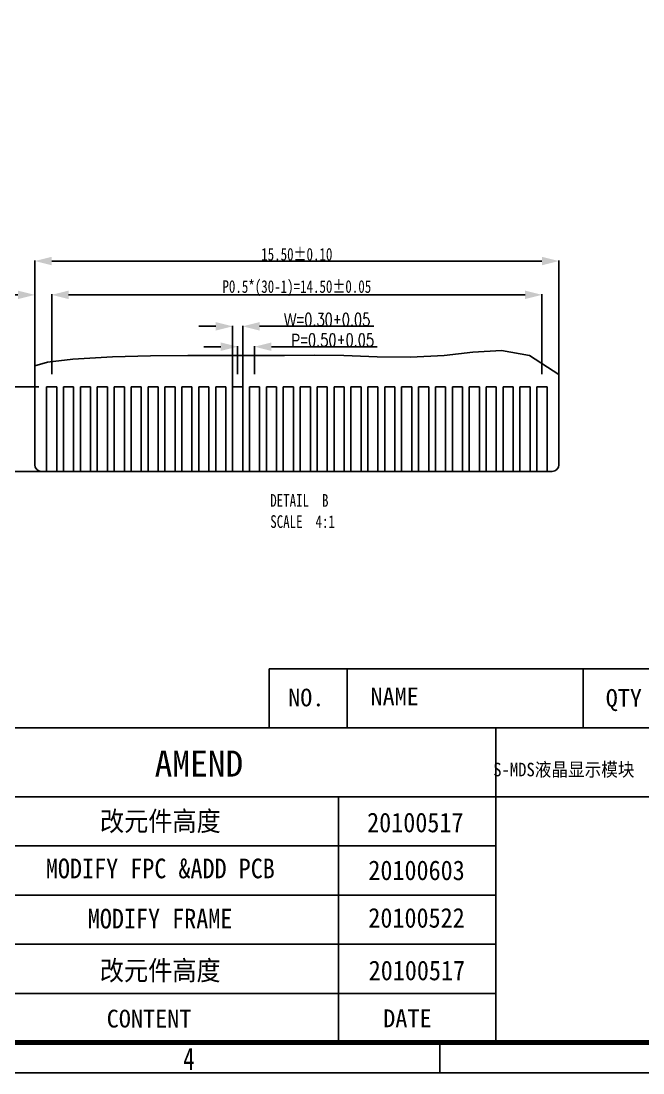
# Model space of a CAD drawing. Header units: millimetres. Extents: x -82 to 775, y -85 to 526.
# Drawn here: x 366.4 to 550.3, y -79.6 to 231.8 of the extents above; entities that cross this region are included whole.
import ezdxf
from ezdxf.enums import TextEntityAlignment as Align

# ---------------------------------------------------------------- set-up
doc = ezdxf.new("R2010")
doc.units = ezdxf.units.MM
doc.header["$LTSCALE"] = 40.8375
doc.header["$PDMODE"] = 3
doc.header["$PDSIZE"] = 0.3125
doc.layers.get('0').update_dxf_attribs({"linetype": 'CONTINUOUS'})
doc.layers.get('DEFPOINTS').update_dxf_attribs({"linetype": 'CONTINUOUS'})
doc.layers.add('BOM', color=7, linetype='CONTINUOUS')
doc.styles.get("Standard").update_dxf_attribs({"font": 'txt', "width": 0.75})
doc.styles.add('STYLE1', font='SimSun.ttf', dxfattribs={"width": 0.9})
doc.dimstyles.new('DIMSTYLE_10', dxfattribs={"dimtxt": 3.75, "dimasz": 5, "dimexe": 0.18, "dimexo": 0.0625, "dimgap": 0.09, "dimtad": 1, "dimlfac": 0.1, "dimzin": 0, "dimdsep": 46, "dimtxsty": 'Standard', "dimblk": '_FILLED', "dimblk1": '_FILLED', "dimblk2": '_FILLED', "dimcen": 0.09, "dimadec": 0, "dimazin": 0, "dimtol": 1, "dimtp": 0.05, "dimtm": 0.05, "dimtfac": 1, "dimtofl": 0, "dimtmove": 0, "dimatfit": 3, "dimldrblk": '_FILLED', "dimfxl": 0, "dimtolj": 1, "dimtzin": 0, "dimarcsym": 0})
doc.dimstyles.new('DIMSTYLE_11', dxfattribs={"dimtxt": 3.75, "dimasz": 5, "dimexe": 0.18, "dimexo": 0.0625, "dimgap": 0.09, "dimtad": 1, "dimlfac": 0.1, "dimzin": 0, "dimdsep": 46, "dimtxsty": 'Standard', "dimblk": '_FILLED', "dimblk1": '_FILLED', "dimblk2": '_FILLED', "dimcen": 0.09, "dimadec": 0, "dimazin": 0, "dimtol": 1, "dimtp": 0.15, "dimtm": 0.15, "dimtfac": 1, "dimtofl": 0, "dimtmove": 0, "dimatfit": 3, "dimldrblk": '_FILLED', "dimfxl": 0, "dimtolj": 1, "dimtzin": 0, "dimarcsym": 0})
doc.dimstyles.new('DIMSTYLE_12', dxfattribs={"dimtxt": 3.75, "dimasz": 5, "dimexe": 0.18, "dimexo": 0.0625, "dimgap": 0.09, "dimtad": 1, "dimlfac": 0.1, "dimzin": 0, "dimdsep": 46, "dimtxsty": 'Standard', "dimblk": '_FILLED', "dimblk1": '_FILLED', "dimblk2": '_FILLED', "dimcen": 0.09, "dimadec": 0, "dimazin": 0, "dimtol": 1, "dimtp": 0.3, "dimtm": 0.3, "dimtfac": 1, "dimtofl": 0, "dimtmove": 0, "dimatfit": 3, "dimldrblk": '_FILLED', "dimfxl": 0, "dimtolj": 1, "dimtzin": 0, "dimarcsym": 0})
doc.dimstyles.new('DIMSTYLE_9', dxfattribs={"dimtxt": 3.75, "dimasz": 5, "dimexe": 0.18, "dimexo": 0.0625, "dimgap": 0.09, "dimtad": 1, "dimlfac": 0.1, "dimzin": 0, "dimdsep": 46, "dimtxsty": 'Standard', "dimblk": '_FILLED', "dimblk1": '_FILLED', "dimblk2": '_FILLED', "dimcen": 0.09, "dimadec": 0, "dimazin": 0, "dimtol": 1, "dimtp": 0.1, "dimtm": 0.1, "dimtfac": 1, "dimtofl": 0, "dimtmove": 0, "dimatfit": 3, "dimldrblk": '_FILLED', "dimfxl": 0, "dimtolj": 1, "dimtzin": 0, "dimarcsym": 0})

# ---------------------------------------------------------------- blocks, each defined once
blk = doc.blocks.new('_FILLED')
at = {"color": 0, "linetype": 'ByBlock'}
blk.add_solid([(0, 0), (-1, 0.25), (-1, -0.25)], dxfattribs=at)
blk = doc.blocks.new('*D16')
at = {"color": 0, "linetype": 'Continuous', "lineweight": -2}
for p, q in [((370.45, 114.83), (370.45, 160.9)), ((375.45, 160.72), (520.45, 160.72)), ((525.45, 118.92), (525.45, 160.9))]:
    blk.add_line(p, q, dxfattribs=at)
at = {"layer": 'DEFPOINTS', "color": 0, "linetype": 'Continuous', "lineweight": 0}
for p in [(525.45, 160.72), (525.45, 118.85), (370.45, 114.76)]:
    blk.add_point(p, dxfattribs=at)
at = {"color": 0, "linetype": 'Continuous', "lineweight": -2, "xscale": 5, "yscale": 5, "zscale": 5, "rotation": 180}
blk.add_blockref('_FILLED', (370.45, 160.72), dxfattribs=at)
at = {"color": 0, "linetype": 'Continuous', "lineweight": -2, "xscale": 5, "yscale": 5, "zscale": 5}
blk.add_blockref('_FILLED', (525.45, 160.72), dxfattribs=at)
at = {"color": 0, "linetype": 'Continuous', "insert": (447.95, 162.69), "char_height": 3.75, "attachment_point": 5}
blk.add_mtext('\\A1;15.50±0.10', dxfattribs=at)
blk = doc.blocks.new('*D24')
at = {"color": 0, "linetype": 'Continuous', "lineweight": -2}
for p, q in [((423.95, 141.4), (418.95, 141.4)), ((428.95, 114.76), (428.95, 141.58)), ((431.95, 114.76), (431.95, 141.58)), ((436.95, 141.4), (470.69, 141.4))]:
    blk.add_line(p, q, dxfattribs=at)
at = {"layer": 'DEFPOINTS', "color": 0, "linetype": 'Continuous', "lineweight": 0}
for p in [(431.95, 141.4), (428.95, 114.7), (431.95, 114.7)]:
    blk.add_point(p, dxfattribs=at)
at = {"color": 0, "linetype": 'Continuous', "lineweight": -2, "xscale": 5, "yscale": 5, "zscale": 5}
blk.add_blockref('_FILLED', (428.95, 141.4), dxfattribs=at)
at = {"color": 0, "linetype": 'Continuous', "lineweight": -2, "xscale": 5, "yscale": 5, "zscale": 5, "rotation": 180}
blk.add_blockref('_FILLED', (431.95, 141.4), dxfattribs=at)
at = {"color": 0, "linetype": 'Continuous', "insert": (456.91, 143.37), "char_height": 3.75, "attachment_point": 5}
blk.add_mtext('\\A1;\\fArial|b0|i0|c0|p32;W=\\ftxt.shx;0.30±0.05', dxfattribs=at)
blk = doc.blocks.new('*D23')
at = {"color": 0, "linetype": 'Continuous', "lineweight": -2}
for p, q in [((425.45, 135.37), (420.45, 135.37)), ((430.45, 127.26), (430.45, 135.55)), ((435.45, 127.26), (435.45, 135.55)), ((440.45, 135.37), (471.67, 135.37))]:
    blk.add_line(p, q, dxfattribs=at)
at = {"layer": 'DEFPOINTS', "color": 0, "linetype": 'Continuous', "lineweight": 0}
for p in [(435.45, 135.37), (430.45, 127.2), (435.45, 127.2)]:
    blk.add_point(p, dxfattribs=at)
at = {"color": 0, "linetype": 'Continuous', "lineweight": -2, "xscale": 5, "yscale": 5, "zscale": 5}
blk.add_blockref('_FILLED', (430.45, 135.37), dxfattribs=at)
at = {"color": 0, "linetype": 'Continuous', "lineweight": -2, "xscale": 5, "yscale": 5, "zscale": 5, "rotation": 180}
blk.add_blockref('_FILLED', (435.45, 135.37), dxfattribs=at)
at = {"color": 0, "linetype": 'Continuous', "insert": (458.56, 137.34), "char_height": 3.75, "attachment_point": 5}
blk.add_mtext('\\A1;\\fArial|b0|i0|c0|p32;P=\\ftxt.shx;0.50±0.05', dxfattribs=at)
blk = doc.blocks.new('*D17')
at = {"color": 0, "linetype": 'Continuous', "lineweight": -2}
for p, q in [((375.45, 127.26), (375.45, 150.89)), ((380.45, 150.71), (515.45, 150.71)), ((520.45, 127.26), (520.45, 150.89))]:
    blk.add_line(p, q, dxfattribs=at)
at = {"layer": 'DEFPOINTS', "color": 0, "linetype": 'Continuous', "lineweight": 0}
for p in [(520.45, 150.71), (375.45, 127.2), (520.45, 127.2)]:
    blk.add_point(p, dxfattribs=at)
at = {"color": 0, "linetype": 'Continuous', "lineweight": -2, "xscale": 5, "yscale": 5, "zscale": 5, "rotation": 180}
blk.add_blockref('_FILLED', (375.45, 150.71), dxfattribs=at)
at = {"color": 0, "linetype": 'Continuous', "lineweight": -2, "xscale": 5, "yscale": 5, "zscale": 5}
blk.add_blockref('_FILLED', (520.45, 150.71), dxfattribs=at)
at = {"color": 0, "linetype": 'Continuous', "insert": (447.95, 152.68), "char_height": 3.75, "attachment_point": 5}
blk.add_mtext('\\A1;P0.5*(30-1)=14.50±0.05', dxfattribs=at)
blk = doc.blocks.new('*D18')
at = {"color": 0, "linetype": 'Continuous', "lineweight": -2}
for p, q in [((365.45, 150.71), (341.52, 150.71)), ((370.45, 114.42), (370.45, 150.89)), ((375.45, 127.26), (375.45, 150.89)), ((380.45, 150.71), (385.45, 150.71))]:
    blk.add_line(p, q, dxfattribs=at)
at = {"layer": 'DEFPOINTS', "color": 0, "linetype": 'Continuous', "lineweight": 0}
for p in [(370.45, 150.71), (375.45, 127.2), (370.45, 114.36)]:
    blk.add_point(p, dxfattribs=at)
at = {"color": 0, "linetype": 'Continuous', "lineweight": -2, "xscale": 5, "yscale": 5, "zscale": 5}
blk.add_blockref('_FILLED', (370.45, 150.71), dxfattribs=at)
at = {"color": 0, "linetype": 'Continuous', "lineweight": -2, "xscale": 5, "yscale": 5, "zscale": 5, "rotation": 180}
blk.add_blockref('_FILLED', (375.45, 150.71), dxfattribs=at)
at = {"color": 0, "linetype": 'Continuous', "insert": (350.99, 152.68), "char_height": 3.75, "attachment_point": 5}
blk.add_mtext('\\A1;0.50%%p0.07', dxfattribs=at)
blk = doc.blocks.new('*D19')
at = {"color": 0, "linetype": 'Continuous', "lineweight": -2}
for p, q in [((371.64, 123.45), (357.68, 123.45)), ((357.86, 118.45), (357.86, 103.45)), ((374.18, 98.45), (357.68, 98.45)), ((357.86, 98.45), (357.86, 66.72))]:
    blk.add_line(p, q, dxfattribs=at)
at = {"layer": 'DEFPOINTS', "color": 0, "linetype": 'Continuous', "lineweight": 0}
for p in [(371.7, 123.45), (357.86, 98.45), (374.24, 98.45)]:
    blk.add_point(p, dxfattribs=at)
at = {"color": 0, "linetype": 'Continuous', "lineweight": -2, "xscale": 5, "yscale": 5, "zscale": 5}
for p, rotation in [((357.86, 123.45), 90), ((357.86, 98.45), 270)]:
    blk.add_blockref('_FILLED', p, dxfattribs=dict(at, rotation=rotation))
at = {"color": 0, "linetype": 'Continuous', "insert": (355.9, 76.42), "char_height": 3.75, "attachment_point": 5, "rotation": 90}
blk.add_mtext('\\A1;2.50±0.30', dxfattribs=at)
blk = doc.blocks.new('CAD_TITLE')
at = {"color": 7, "linetype": 'Continuous', "const_width": 0.5}
blk.add_lwpolyline([(-282, 0), (0, 0), (0, 200), (-282, 200)], close=True, dxfattribs=at)
at = {"color": 7, "linetype": 'Continuous'}
for points in [[(-86, 32), (-143, 32)], [(-86, 25), (-143, 25)], [(-86, 20), (-143, 20)], [(-86, 15), (-143, 15)], [(-86, 10), (-143, 10)], [(-86, 5), (-143, 5)]]:
    blk.add_lwpolyline(points, dxfattribs=at)
for points in [[(-86, 0), (-86, 32)], [(-86, 32), (-70, 32)], [(-102, 0), (-102, 25)], [(-86, 25), (-70, 25)]]:
    blk.add_lwpolyline(points)
for s, height, p in [('AMEND', 2.645, (-120.69, 27.05)), ('CONTENT', 1.808, (-125.56, 1.53)), ('DATE', 1.808, (-97.46, 1.56))]:
    blk.add_text(s, height=height, dxfattribs=at).set_placement(p)
at = {"style": 'STYLE1'}
for tag, p, height in [('CUSTOMER_NO.:', (-33.26, 195), 3), ('分页号', (-10.17, 1.83), 1.62)]:
    blk.add_attdef(tag, p, '', height=height, dxfattribs=at)
at = {"color": 1, "style": 'STYLE1', "width": 0.9}
for tag, p in [('名称', (-79.1, 27.08)), ('图号', (-17.76, 16.41)), ('版本', (-3.63, 16.41))]:
    blk.add_attdef(tag, text='', height=2.94, dxfattribs=at).set_placement(p, align=Align.CENTER)
at = {"color": 7, "style": 'STYLE1', "width": 0.9}
for tag, p in [('CONTENT4', (-120.11, 21.52)), ('NO4', (-140.65, 20.64)), ('DATE4', (-94.2, 21.38)), ('CONTENT3', (-120.11, 16.71)), ('DATE3', (-94.07, 16.52)), ('NO3', (-140.79, 15.73)), ('CONTENT2', (-120.14, 11.6)), ('DATE2', (-94.07, 11.68)), ('NO2', (-140.72, 10.66)), ('NO1', (-140.72, 5.66)), ('CONTENT1', (-120.12, 6.33)), ('DATE1', (-94.04, 6.33))]:
    blk.add_attdef(tag, text='', height=2, dxfattribs=at).set_placement(p, align=Align.CENTER)
at = {"color": 1, "style": 'STYLE1', "width": 0.9}
blk.add_attdef('规格', (-65.26, 16.41), '', height=2.94, dxfattribs=at)
at = {"style": 'STYLE1', "width": 0.9}
for tag, p in [('出图人', (-56.67, 11.65)), ('设计人', (-22.69, 11.65)), ('批准人', (-22.56, 6.63))]:
    blk.add_attdef(tag, p, '', height=2, dxfattribs=at)
at = {"color": 7, "style": 'STYLE1', "width": 0.9}
blk.add_attdef('校对人', (-56.52, 6.63), '', height=2, dxfattribs=at)
blk = doc.blocks.new('CAD_BOM')
blk.add_line((86.45, 6), (86.45, 0))
at = {"layer": 'BOM'}
for p, q in [((0, 6), (109.05, 6)), ((0, 0), (0, 6)), ((109.05, 6), (109.05, 0)), ((109.05, 0), (0, 0))]:
    blk.add_line(p, q, dxfattribs=at)
for points in [[(7.92, 6), (7.92, 0)], [(31.92, 6), (31.92, 0)], [(39.92, 6), (39.92, 0)]]:
    blk.add_lwpolyline(points, dxfattribs=at)
blk.add_attdef('名称', (10.3, 2.31), '', height=1.8)
at = {"color": 7}
blk.add_attdef('序号', text='', height=1.8, dxfattribs=at).set_placement((3.77, 3.09), align=Align.MIDDLE)
blk.add_attdef('数量', text='', height=1.8).set_placement((36.04, 2.15), align=Align.CENTER)
for tag, p, width in [('规格', (42.6, 2.12), 0.7), ('BOM描述', (86.92, 1.94), 0.5)]:
    blk.add_attdef(tag, p, '', height=1.8, dxfattribs=dict(at, width=width))
blk = doc.blocks.new('CAD_INFO')
blk.add_lwpolyline([(-282, 200), (0, 200), (0, 0), (-282, 0)], close=True)
at = {"color": 7, "style": 'STYLE1', "width": 0.9, "flags": 9}
for tag, p in [('BOMWIDTH', (-73.71, 64.47)), ('BOMHEIGHT', (-57.19, 64.47)), ('BOMSTARTPOS', (-38.54, 64.47)), ('BOMSECONDLINE', (-20.13, 64.47)), ('BOMTHIRDLINE', (-74.53, 55.74)), ('BOMSTARTPOS2', (-38.31, 55.74)), ('BOMSTARTPOS3', (-18.95, 55.74)), ('PDMUPDATE', (-55.3, 55.74))]:
    blk.add_attdef(tag, p, '', height=2, dxfattribs=at)

msp = doc.modelspace()

# ---------------------------------------------------------------- linework, layer by layer
at = {"color": 7, "linetype": 'Continuous'}
for p, q in [((500.032, 133.794), (508.507, 134.273)), ((508.507, 134.273), (516.732, 132.737)), ((374.254, 130.752), (381.713, 131.639)), ((381.713, 131.639), (393.451, 132.386)), ((393.451, 132.386), (404.651, 132.687)), ((404.651, 132.687), (415.742, 132.737)), ((415.742, 132.737), (422.277, 132.726)), ((422.277, 132.726), (428.878, 132.719)), ((428.878, 132.719), (435.501, 132.737)), ((435.501, 132.737), (444.312, 132.81)), ((444.312, 132.81), (453.092, 132.849)), ((453.092, 132.849), (461.846, 132.737)), ((461.846, 132.737), (471.678, 132.398)), ((471.678, 132.398), (481.538, 132.228)), ((481.538, 132.228), (491.484, 132.737)), ((491.484, 132.737), (500.032, 133.794)), ((516.732, 132.737), (525.45, 127.174)), ((370.45, 129.687), (374.254, 130.752)), ((370.45, 129.687), (370.45, 100.448)), ((525.45, 100.448), (525.45, 127.174)), ((372.45, 98.448), (373.95, 98.448)), ((376.95, 98.448), (378.95, 98.448)), ((381.95, 98.448), (383.95, 98.448)), ((386.95, 98.448), (388.95, 98.448)), ((391.95, 98.448), (393.95, 98.448)), ((396.95, 98.448), (398.95, 98.448)), ((401.95, 98.448), (403.95, 98.448)), ((406.95, 98.448), (408.95, 98.448)), ((411.95, 98.448), (413.95, 98.448)), ((416.95, 98.448), (418.95, 98.448)), ((421.95, 98.448), (423.95, 98.448)), ((426.95, 98.448), (428.95, 98.448)), ((431.95, 98.448), (433.95, 98.448)), ((436.95, 98.448), (438.95, 98.448)), ((441.95, 98.448), (443.95, 98.448)), ((446.95, 98.448), (448.95, 98.448)), ((451.95, 98.448), (453.95, 98.448)), ((456.95, 98.448), (458.95, 98.448)), ((461.95, 98.448), (463.95, 98.448)), ((466.95, 98.448), (468.95, 98.448)), ((471.95, 98.448), (473.95, 98.448)), ((476.95, 98.448), (478.95, 98.448)), ((481.95, 98.448), (483.95, 98.448)), ((486.95, 98.448), (488.95, 98.448)), ((491.95, 98.448), (493.95, 98.448)), ((496.95, 98.448), (498.95, 98.448)), ((501.95, 98.448), (503.95, 98.448)), ((506.95, 98.448), (508.95, 98.448)), ((511.95, 98.448), (513.95, 98.448)), ((516.95, 98.448), (518.95, 98.448)), ((521.95, 98.448), (523.45, 98.448))]:
    msp.add_line(p, q, dxfattribs=at)
at = {"color": 4, "linetype": 'Continuous'}
for p, q in [((373.95, 98.448), (373.95, 123.448)), ((373.95, 123.448), (376.95, 123.448)), ((376.95, 123.448), (376.95, 98.448)), ((378.95, 98.448), (378.95, 123.448)), ((378.95, 123.448), (381.95, 123.448)), ((381.95, 123.448), (381.95, 98.448)), ((383.95, 98.448), (383.95, 123.448)), ((383.95, 123.448), (386.95, 123.448)), ((386.95, 123.448), (386.95, 98.448)), ((388.95, 98.448), (388.95, 123.448)), ((388.95, 123.448), (391.95, 123.448)), ((391.95, 123.448), (391.95, 98.448)), ((393.95, 98.448), (393.95, 123.448)), ((393.95, 123.448), (396.95, 123.448)), ((396.95, 123.448), (396.95, 98.448)), ((398.95, 98.448), (398.95, 123.448)), ((398.95, 123.448), (401.95, 123.448)), ((401.95, 123.448), (401.95, 98.448)), ((403.95, 98.448), (403.95, 123.448)), ((403.95, 123.448), (406.95, 123.448)), ((406.95, 123.448), (406.95, 98.448)), ((408.95, 98.448), (408.95, 123.448)), ((408.95, 123.448), (411.95, 123.448)), ((411.95, 123.448), (411.95, 98.448)), ((413.95, 98.448), (413.95, 123.448)), ((413.95, 123.448), (416.95, 123.448)), ((416.95, 123.448), (416.95, 98.448)), ((418.95, 98.448), (418.95, 123.448)), ((418.95, 123.448), (421.95, 123.448)), ((421.95, 123.448), (421.95, 98.448)), ((423.95, 98.448), (423.95, 123.448)), ((423.95, 123.448), (426.95, 123.448)), ((426.95, 123.448), (426.95, 98.448)), ((428.95, 98.448), (428.95, 123.448)), ((428.95, 123.448), (431.95, 123.448)), ((431.95, 123.448), (431.95, 98.448)), ((433.95, 98.448), (433.95, 123.448)), ((433.95, 123.448), (436.95, 123.448)), ((436.95, 123.448), (436.95, 98.448)), ((438.95, 98.448), (438.95, 123.448)), ((438.95, 123.448), (441.95, 123.448)), ((441.95, 123.448), (441.95, 98.448)), ((443.95, 98.448), (443.95, 123.448)), ((443.95, 123.448), (446.95, 123.448)), ((446.95, 123.448), (446.95, 98.448)), ((448.95, 98.448), (448.95, 123.448)), ((448.95, 123.448), (451.95, 123.448)), ((451.95, 123.448), (451.95, 98.448)), ((453.95, 98.448), (453.95, 123.448)), ((453.95, 123.448), (456.95, 123.448)), ((456.95, 123.448), (456.95, 98.448)), ((458.95, 98.448), (458.95, 123.448)), ((458.95, 123.448), (461.95, 123.448)), ((461.95, 123.448), (461.95, 98.448)), ((463.95, 123.448), (466.95, 123.448)), ((463.95, 98.448), (463.95, 123.448)), ((466.95, 123.448), (466.95, 98.448)), ((468.95, 123.448), (471.95, 123.448)), ((468.95, 98.448), (468.95, 123.448)), ((471.95, 123.448), (471.95, 98.448)), ((473.95, 123.448), (476.95, 123.448)), ((473.95, 98.448), (473.95, 123.448)), ((476.95, 123.448), (476.95, 98.448)), ((478.95, 123.448), (481.95, 123.448)), ((478.95, 98.448), (478.95, 123.448)), ((481.95, 123.448), (481.95, 98.448)), ((483.95, 123.448), (486.95, 123.448)), ((483.95, 98.448), (483.95, 123.448)), ((486.95, 123.448), (486.95, 98.448)), ((488.95, 123.448), (491.95, 123.448)), ((488.95, 98.448), (488.95, 123.448)), ((491.95, 123.448), (491.95, 98.448)), ((493.95, 123.448), (496.95, 123.448)), ((493.95, 98.448), (493.95, 123.448)), ((496.95, 123.448), (496.95, 98.448)), ((498.95, 123.448), (501.95, 123.448)), ((498.95, 98.448), (498.95, 123.448)), ((501.95, 123.448), (501.95, 98.448)), ((503.95, 123.448), (506.95, 123.448)), ((503.95, 98.448), (503.95, 123.448)), ((506.95, 123.448), (506.95, 98.448)), ((508.95, 123.448), (511.95, 123.448)), ((508.95, 98.448), (508.95, 123.448)), ((511.95, 123.448), (511.95, 98.448)), ((513.95, 123.448), (516.95, 123.448)), ((513.95, 98.448), (513.95, 123.448)), ((516.95, 123.448), (516.95, 98.448)), ((518.95, 123.448), (521.95, 123.448)), ((518.95, 98.448), (518.95, 123.448)), ((521.95, 123.448), (521.95, 98.448)), ((376.95, 98.448), (373.95, 98.448)), ((381.95, 98.448), (378.95, 98.448)), ((386.95, 98.448), (383.95, 98.448)), ((391.95, 98.448), (388.95, 98.448)), ((396.95, 98.448), (393.95, 98.448)), ((401.95, 98.448), (398.95, 98.448)), ((406.95, 98.448), (403.95, 98.448)), ((411.95, 98.448), (408.95, 98.448)), ((416.95, 98.448), (413.95, 98.448)), ((421.95, 98.448), (418.95, 98.448)), ((426.95, 98.448), (423.95, 98.448)), ((431.95, 98.448), (428.95, 98.448)), ((436.95, 98.448), (433.95, 98.448)), ((441.95, 98.448), (438.95, 98.448)), ((446.95, 98.448), (443.95, 98.448)), ((451.95, 98.448), (448.95, 98.448)), ((456.95, 98.448), (453.95, 98.448)), ((461.95, 98.448), (458.95, 98.448)), ((466.95, 98.448), (463.95, 98.448)), ((471.95, 98.448), (468.95, 98.448)), ((476.95, 98.448), (473.95, 98.448)), ((481.95, 98.448), (478.95, 98.448)), ((486.95, 98.448), (483.95, 98.448)), ((491.95, 98.448), (488.95, 98.448)), ((496.95, 98.448), (493.95, 98.448)), ((501.95, 98.448), (498.95, 98.448)), ((506.95, 98.448), (503.95, 98.448)), ((511.95, 98.448), (508.95, 98.448)), ((516.95, 98.448), (513.95, 98.448)), ((521.95, 98.448), (518.95, 98.448))]:
    msp.add_line(p, q, dxfattribs=at)
msp.add_line((490.258, -79.575), (490.258, -70.575))
msp.add_lwpolyline([(-76.203, 520.425), (769.797, 520.425), (769.797, -79.575), (-76.203, -79.575), (-76.203, 520.425)])
at = {"color": 7, "linetype": 'Continuous'}
for centre, start, end in [((372.45, 100.448), 180, 270), ((523.45, 100.448), 270, 0)]:
    msp.add_arc(centre, 2, start, end, dxfattribs=at)

# ---------------------------------------------------------------- block references
ref = msp.add_blockref('CAD_TITLE', (757.107, -70.575), dxfattribs=dict(xscale=2.910000000000082, yscale=2.909999999999968, zscale=2.91))
ref.add_attrib('名称', 'S-MDS液晶显示模块', dxfattribs={"color": 1, "height": 4.00446, "style": 'STYLE1', "width": 0.9}).set_placement((526.933, 8.221), align=Align.CENTER)
ref.add_attrib('CONTENT1', '改元件高度', dxfattribs={"color": 7, "height": 5.82, "style": 'STYLE1', "width": 0.9}).set_placement((407.553, -52.154), align=Align.CENTER)
ref.add_attrib('DATE1', '20100517', dxfattribs={"color": 7, "height": 5.82, "style": 'STYLE1', "width": 0.9}).set_placement((483.454, -52.142), align=Align.CENTER)
ref.add_attrib('CONTENT2', 'MODIFY FRAME', dxfattribs={"color": 7, "height": 5.82, "style": 'STYLE1', "width": 0.9}).set_placement((407.513, -36.805), align=Align.CENTER)
ref.add_attrib('DATE2', '20100522', dxfattribs={"color": 7, "height": 5.82, "style": 'STYLE1', "width": 0.9}).set_placement((483.353, -36.574), align=Align.CENTER)
ref.add_attrib('CONTENT3', 'MODIFY FPC &ADD PCB', dxfattribs={"color": 7, "height": 5.82, "style": 'STYLE1', "width": 0.9}).set_placement((407.589, -21.96), align=Align.CENTER)
ref.add_attrib('DATE3', '20100603', dxfattribs={"color": 7, "height": 5.82, "style": 'STYLE1', "width": 0.9}).set_placement((483.353, -22.504), align=Align.CENTER)
ref.add_attrib('CONTENT4', '改元件高度', dxfattribs={"color": 7, "height": 5.82, "style": 'STYLE1', "width": 0.9}).set_placement((407.589, -7.962), align=Align.CENTER)
ref.add_attrib('DATE4', '20100517', dxfattribs={"color": 7, "height": 5.82, "style": 'STYLE1', "width": 0.9}).set_placement((482.993, -8.347), align=Align.CENTER)
at = {"xscale": 2.910000000000082, "yscale": 2.909999999999968, "zscale": 2.91}
msp.add_blockref('CAD_INFO', (757.107, -70.575), dxfattribs=at)
at = {"layer": 'BOM', "xscale": 2.910000000000082, "yscale": 2.909999999999968, "zscale": 2.91}
msp.add_blockref('CAD_BOM', (439.779, 22.545), dxfattribs=at).add_auto_attribs({'序号': 'NO.', '名称': 'NAME', '数量': 'QTY', '规格': 'Part No.', 'BOM描述': 'VENDER && NOTE'})

# ---------------------------------------------------------------- texts
at = {"color": 2, "linetype": 'Continuous', "insert": (440.087, 91.74), "char_height": 3.75, "width": 28.125, "attachment_point": 1}
msp.add_mtext('DETAIL  B\\PSCALE  4:1', dxfattribs=at)
at = {"insert": (414.36, -72.066), "char_height": 6.6, "width": 5.32524, "attachment_point": 1}
msp.add_mtext('4', dxfattribs=at)

# ---------------------------------------------------------------- dimensions: what is measured, and where the dimension line sits
at = {"color": 2, "linetype": 'Continuous'}
dim = msp.add_linear_dim(base=(525.45, 160.723), p1=(370.45, 114.764), p2=(525.45, 118.853), dimstyle='DIMSTYLE_9', dxfattribs=at)
dim.commit()
dim.dimension.update_dxf_attribs({"geometry": '*D16', "text_midpoint": (447.95, 160.723), "dimtype": 160})
dim = msp.add_linear_dim(base=(370.45, 150.713), p1=(375.45, 127.198), p2=(370.45, 114.355), angle=180, text='0.50%%p0.07', dimstyle='DIMSTYLE_11', dxfattribs=at)
dim.commit()
dim.dimension.update_dxf_attribs({"geometry": '*D18', "text_midpoint": (350.985, 150.713), "dimtype": 160})
for base, p1, p2, text, picture, middle in [((520.45, 150.713), (375.45, 127.198), (520.45, 127.198), 'P0.5*(30-1)=<>', '*D17', (447.95, 150.713)), ((431.95, 141.403), (428.95, 114.698), (431.95, 114.698), '\\fArial|b0|i0|c0|p32;W=\\ftxt.shx;<>', '*D24', (456.907, 141.403)), ((435.45, 135.37), (430.45, 127.198), (435.45, 127.198), '\\fArial|b0|i0|c0|p32;P=\\ftxt.shx;<>', '*D23', (458.56, 135.37))]:
    dim = msp.add_linear_dim(base=base, p1=p1, p2=p2, text=text, dimstyle='DIMSTYLE_10', dxfattribs=at)
    dim.commit()
    dim.dimension.update_dxf_attribs({"geometry": picture, "text_midpoint": middle, "dimtype": 160})
dim = msp.add_linear_dim(base=(357.865, 98.448), p1=(371.7, 123.448), p2=(374.244, 98.448), angle=270, dimstyle='DIMSTYLE_12', dxfattribs=at)
dim.commit()
dim.dimension.update_dxf_attribs({"geometry": '*D19', "text_midpoint": (357.865, 76.423), "dimtype": 160})

doc.saveas('drawing.dxf')
